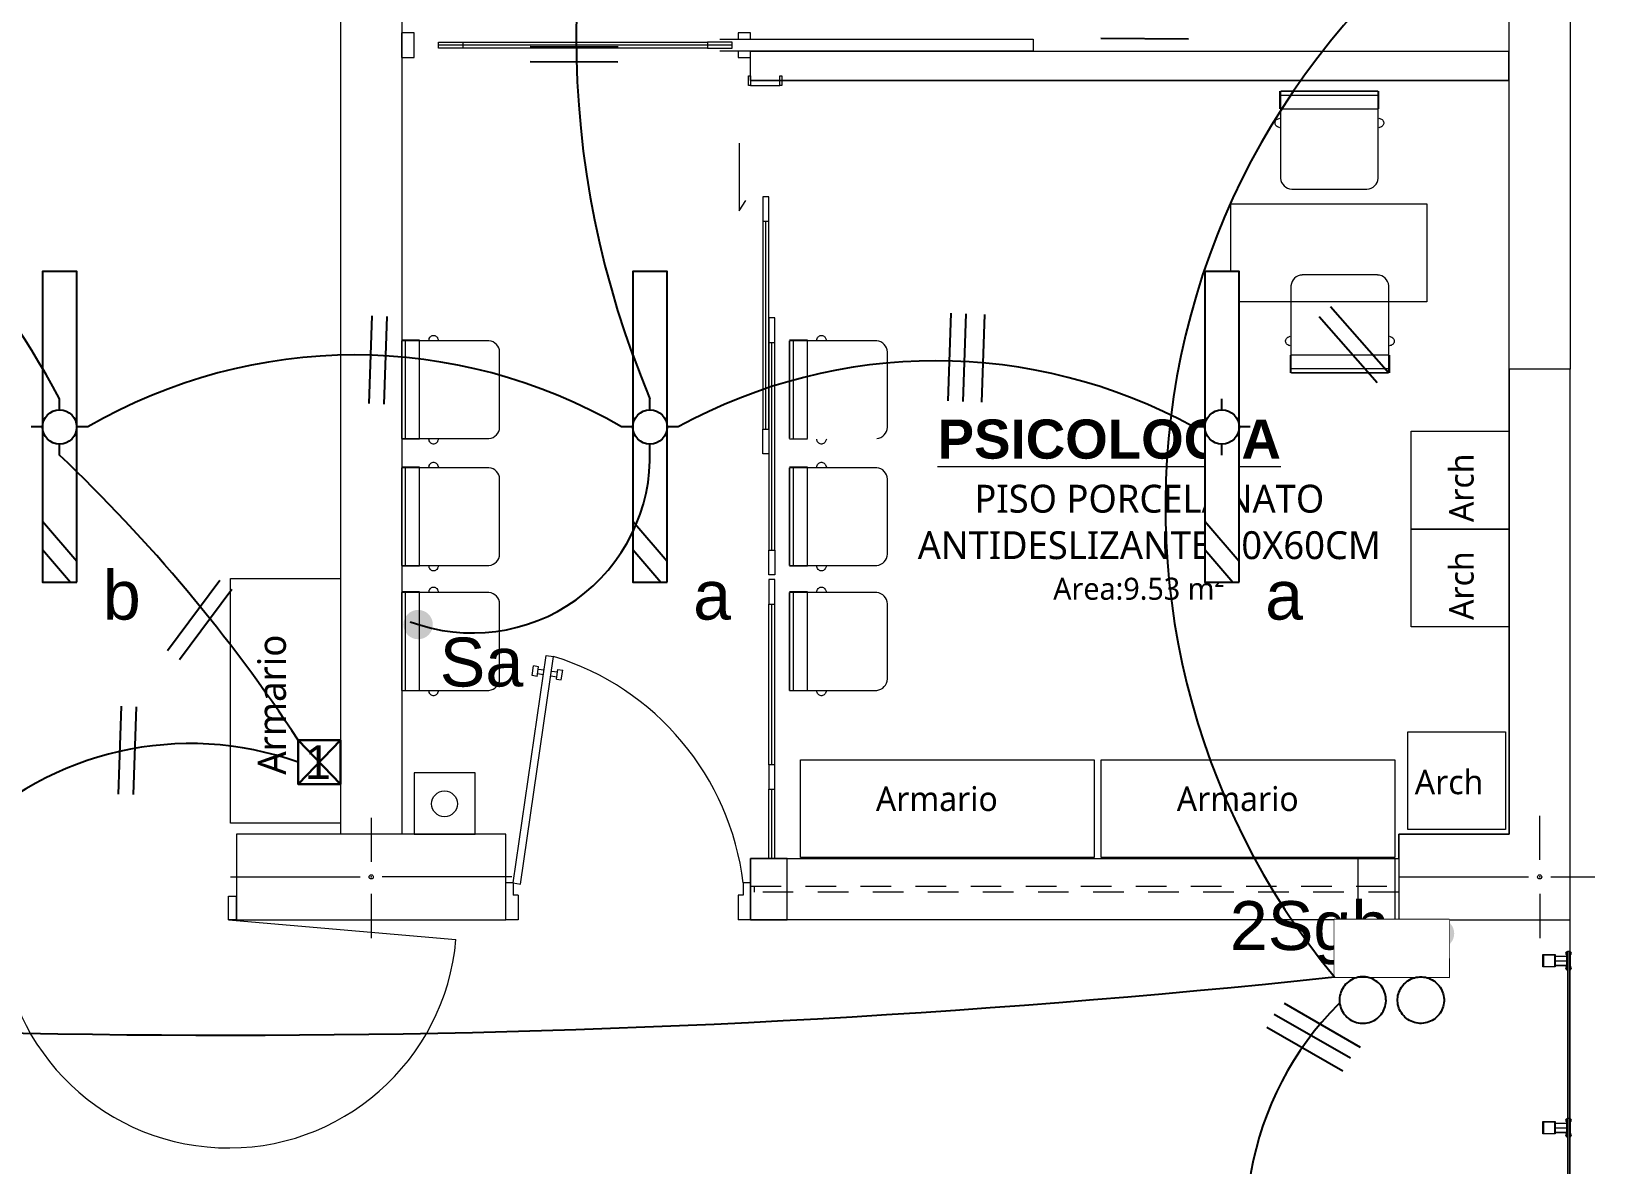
# Model space of a CAD drawing. Header units: metres. Extents: x -17 to 101, y 0 to 79.
# Drawn here: x 28.51 to 34.89, y 44.72 to 49.35 of the extents above; entities that cross this region are included whole.
import ezdxf

# ---------------------------------------------------------------- set-up
doc = ezdxf.new("R2010")
doc.units = ezdxf.units.M
doc.set_wipeout_variables(frame=1)
doc.linetypes.add('CONTINUA', pattern=[0])
doc.linetypes.add('DASHED2', pattern=[0.375, 0.25, -0.125])
for name, color, linetype, lineweight in [('ALUMBRADO', 1, 'Continuous', 30), ('Cotas varias El', 253, 'Continuous', 13), ('Emergencia', 20, 'Continuous', 25)]:
    doc.layers.add(name, color=color, linetype=linetype, lineweight=lineweight)
doc.styles.add('Generales', font='trebuc.ttf', dxfattribs={"height": 0.1})
doc.styles.add('Santa Rosa 1 50', font='trebuc.ttf')
doc.styles.get("Standard").update_dxf_attribs({"font": 'arial.ttf'})

# ---------------------------------------------------------------- blocks, each defined once
blk = doc.blocks.new('caja de paso tipo 1')
at = {"layer": 'ALUMBRADO', "color": 3}
blk.add_lwpolyline([(-0.145, 0.152), (0.145, 0.152), (0.145, -0.152), (-0.145, -0.152)], close=True, dxfattribs=at)
for points in [[(-0.145, -0.152), (0.145, 0.152)], [(-0.145, 0.152), (0.145, -0.152)]]:
    blk.add_lwpolyline(points, dxfattribs=at)
at = {"layer": 'ALUMBRADO', "color": 6}
blk.add_text('1', height=0.231, dxfattribs=at).set_placement((-0.099, -0.115))
blk = doc.blocks.new('ADOSADO')
at = {"color": 1, "lineweight": 25}
blk.add_wipeout([(-0.63, 0.015), (0.64, 0.015), (0.64, 0.155), (-0.63, 0.155)], dxfattribs=at).dxf.layer = 'ALUMBRADO'
at = {"layer": 'ALUMBRADO', "lineweight": 25}
for points in [[(0.005, 0.1548), (0.005, 0.2007)], [(-0.4959, 0.155), (-0.63, 0.0409)], [(-0.3794, 0.155), (-0.5438, 0.015)], [(-0.1107, 0.085), (-0.0648, 0.085)], [(0.0748, 0.085), (0.1207, 0.085)], [(0.005, -0.0307), (0.005, 0.0152)]]:
    blk.add_lwpolyline(points, dxfattribs=at)
at = {"layer": 'ALUMBRADO', "color": 1, "lineweight": 25}
blk.add_lwpolyline([(-0.63, 0.015), (0.64, 0.015), (0.64, 0.155), (-0.63, 0.155)], close=True, dxfattribs=at)
at = {"layer": 'ALUMBRADO', "lineweight": 25}
blk.add_circle((0.005, 0.085), 0.0698, dxfattribs=at)
blk = doc.blocks.new('Emergencia')
at = {"color": 1, "lineweight": 5}
blk.add_wipeout([(-0.0768, -0.4392), (-0.07, -0.435), (-0.0636, -0.4304), (-0.0575, -0.4252), (-0.0519, -0.4195), (-0.0467, -0.4135), (-0.0421, -0.407), (-0.0379, -0.4002), (-0.0343, -0.3931), (-0.0313, -0.3858), (-0.0288, -0.3782), (-0.027, -0.3704), (-0.0257, -0.3626), (-0.0251, -0.3546), (-0.0252, -0.3467), (-0.0258, -0.3387), (-0.027, -0.3309), (-0.0289, -0.3231), (-0.0314, -0.3156), (-0.0345, -0.3082), (-0.0381, -0.3011), (-0.0423, -0.2943), (-0.0469, -0.2879), (-0.0521, -0.2819), (-0.0578, -0.2762), (-0.0638, -0.2711), (-0.0703, -0.2664), (-0.0771, -0.2623), (-0.0842, -0.2587), (-0.0915, -0.2556), (-0.0991, -0.2532), (-0.1069, -0.2513), (-0.1147, -0.2501), (-0.1227, -0.2495), (-0.1306, -0.2495), (-0.1386, -0.2501), (-0.1464, -0.2514), (-0.1542, -0.2533), (-0.1617, -0.2557), (-0.1691, -0.2588), (-0.1762, -0.2624), (-0.183, -0.2666), (-0.1894, -0.2713), (-0.1954, -0.2765), (-0.2011, -0.2821), (-0.2062, -0.2882), (-0.2109, -0.2946), (-0.215, -0.3014), (-0.2186, -0.3085), (-0.2217, -0.3159), (-0.2241, -0.3235), (-0.226, -0.3312), (-0.2272, -0.3391), (-0.2278, -0.347), (-0.2278, -0.355), (-0.2272, -0.3629), (-0.2259, -0.3708), (-0.224, -0.3785), (-0.2215, -0.3861), (-0.2185, -0.3934), (-0.2149, -0.4005), (-0.2107, -0.4073), (-0.206, -0.4137), (-0.2008, -0.4198), (-0.1952, -0.4254), (-0.1891, -0.4306), (-0.1827, -0.4352), (-0.1759, -0.4394), (-0.1688, -0.443), (-0.1614, -0.446), (-0.1538, -0.4485), (-0.1461, -0.4503), (-0.1382, -0.4515), (-0.1303, -0.4522), (-0.1223, -0.4521), (-0.1144, -0.4515), (-0.1065, -0.4502), (-0.0988, -0.4484), (-0.0912, -0.4459), (-0.0839, -0.4428)], dxfattribs=at).dxf.layer = 'Emergencia'
at = {"layer": 'Emergencia', "color": 240, "true_color": 0xed1f24}
blk.add_lwpolyline([(-0.25, -0.25), (0.25, -0.25), (0.25, 0), (-0.25, 0)], close=True, dxfattribs=at)
at = {"color": 240, "lineweight": 5, "true_color": 0xed1f24}
blk.add_wipeout([(-0.25, -0.25), (0.25, -0.25), (0.25, 0), (-0.25, 0)], dxfattribs=at).dxf.layer = 'Emergencia'
at = {"layer": 'Emergencia', "color": 1}
blk.add_lwpolyline([(-0.0768, -0.4392), (-0.07, -0.435), (-0.0636, -0.4304), (-0.0575, -0.4252), (-0.0519, -0.4195), (-0.0467, -0.4135), (-0.0421, -0.407), (-0.0379, -0.4002), (-0.0343, -0.3931), (-0.0313, -0.3858), (-0.0288, -0.3782), (-0.027, -0.3704), (-0.0257, -0.3626), (-0.0251, -0.3546), (-0.0252, -0.3467), (-0.0258, -0.3387), (-0.027, -0.3309), (-0.0289, -0.3231), (-0.0314, -0.3156), (-0.0345, -0.3082), (-0.0381, -0.3011), (-0.0423, -0.2943), (-0.0469, -0.2879), (-0.0521, -0.2819), (-0.0578, -0.2762), (-0.0638, -0.2711), (-0.0703, -0.2664), (-0.0771, -0.2623), (-0.0842, -0.2587), (-0.0915, -0.2556), (-0.0991, -0.2532), (-0.1069, -0.2513), (-0.1147, -0.2501), (-0.1227, -0.2495), (-0.1306, -0.2495), (-0.1386, -0.2501), (-0.1464, -0.2514), (-0.1542, -0.2533), (-0.1617, -0.2557), (-0.1691, -0.2588), (-0.1762, -0.2624), (-0.183, -0.2666), (-0.1894, -0.2713), (-0.1954, -0.2765), (-0.2011, -0.2821), (-0.2062, -0.2882), (-0.2109, -0.2946), (-0.215, -0.3014), (-0.2186, -0.3085), (-0.2217, -0.3159), (-0.2241, -0.3235), (-0.226, -0.3312), (-0.2272, -0.3391), (-0.2278, -0.347), (-0.2278, -0.355), (-0.2272, -0.3629), (-0.2259, -0.3708), (-0.224, -0.3785), (-0.2215, -0.3861), (-0.2185, -0.3934), (-0.2149, -0.4005), (-0.2107, -0.4073), (-0.206, -0.4137), (-0.2008, -0.4198), (-0.1952, -0.4254), (-0.1891, -0.4306), (-0.1827, -0.4352), (-0.1759, -0.4394), (-0.1688, -0.443), (-0.1614, -0.446), (-0.1538, -0.4485), (-0.1461, -0.4503), (-0.1382, -0.4515), (-0.1303, -0.4522), (-0.1223, -0.4521), (-0.1144, -0.4515), (-0.1065, -0.4502), (-0.0988, -0.4484), (-0.0912, -0.4459), (-0.0839, -0.4428)], close=True, dxfattribs=at)
at = {"color": 1, "lineweight": 5}
blk.add_wipeout([(0.0768, -0.4392), (0.07, -0.435), (0.0636, -0.4304), (0.0575, -0.4252), (0.0519, -0.4195), (0.0467, -0.4135), (0.0421, -0.407), (0.0379, -0.4002), (0.0343, -0.3931), (0.0313, -0.3858), (0.0288, -0.3782), (0.027, -0.3704), (0.0257, -0.3626), (0.0251, -0.3546), (0.0252, -0.3467), (0.0258, -0.3387), (0.027, -0.3309), (0.0289, -0.3231), (0.0314, -0.3156), (0.0345, -0.3082), (0.0381, -0.3011), (0.0423, -0.2943), (0.0469, -0.2879), (0.0521, -0.2819), (0.0578, -0.2762), (0.0638, -0.2711), (0.0703, -0.2664), (0.0771, -0.2623), (0.0842, -0.2587), (0.0915, -0.2556), (0.0991, -0.2532), (0.1069, -0.2513), (0.1147, -0.2501), (0.1227, -0.2495), (0.1306, -0.2495), (0.1386, -0.2501), (0.1464, -0.2514), (0.1542, -0.2533), (0.1617, -0.2557), (0.1691, -0.2588), (0.1762, -0.2624), (0.183, -0.2666), (0.1894, -0.2713), (0.1954, -0.2765), (0.2011, -0.2821), (0.2062, -0.2882), (0.2109, -0.2946), (0.215, -0.3014), (0.2186, -0.3085), (0.2217, -0.3159), (0.2241, -0.3235), (0.226, -0.3312), (0.2272, -0.3391), (0.2278, -0.347), (0.2278, -0.355), (0.2272, -0.3629), (0.2259, -0.3708), (0.224, -0.3785), (0.2215, -0.3861), (0.2185, -0.3934), (0.2149, -0.4005), (0.2107, -0.4073), (0.206, -0.4137), (0.2008, -0.4198), (0.1952, -0.4254), (0.1891, -0.4306), (0.1827, -0.4352), (0.1759, -0.4394), (0.1688, -0.443), (0.1614, -0.446), (0.1538, -0.4485), (0.1461, -0.4503), (0.1382, -0.4515), (0.1303, -0.4522), (0.1223, -0.4521), (0.1144, -0.4515), (0.1065, -0.4502), (0.0988, -0.4484), (0.0912, -0.4459), (0.0839, -0.4428)], dxfattribs=at).dxf.layer = 'Emergencia'
at = {"layer": 'Emergencia', "color": 1}
blk.add_lwpolyline([(0.0768, -0.4392), (0.07, -0.435), (0.0636, -0.4304), (0.0575, -0.4252), (0.0519, -0.4195), (0.0467, -0.4135), (0.0421, -0.407), (0.0379, -0.4002), (0.0343, -0.3931), (0.0313, -0.3858), (0.0288, -0.3782), (0.027, -0.3704), (0.0257, -0.3626), (0.0251, -0.3546), (0.0252, -0.3467), (0.0258, -0.3387), (0.027, -0.3309), (0.0289, -0.3231), (0.0314, -0.3156), (0.0345, -0.3082), (0.0381, -0.3011), (0.0423, -0.2943), (0.0469, -0.2879), (0.0521, -0.2819), (0.0578, -0.2762), (0.0638, -0.2711), (0.0703, -0.2664), (0.0771, -0.2623), (0.0842, -0.2587), (0.0915, -0.2556), (0.0991, -0.2532), (0.1069, -0.2513), (0.1147, -0.2501), (0.1227, -0.2495), (0.1306, -0.2495), (0.1386, -0.2501), (0.1464, -0.2514), (0.1542, -0.2533), (0.1617, -0.2557), (0.1691, -0.2588), (0.1762, -0.2624), (0.183, -0.2666), (0.1894, -0.2713), (0.1954, -0.2765), (0.2011, -0.2821), (0.2062, -0.2882), (0.2109, -0.2946), (0.215, -0.3014), (0.2186, -0.3085), (0.2217, -0.3159), (0.2241, -0.3235), (0.226, -0.3312), (0.2272, -0.3391), (0.2278, -0.347), (0.2278, -0.355), (0.2272, -0.3629), (0.2259, -0.3708), (0.224, -0.3785), (0.2215, -0.3861), (0.2185, -0.3934), (0.2149, -0.4005), (0.2107, -0.4073), (0.206, -0.4137), (0.2008, -0.4198), (0.1952, -0.4254), (0.1891, -0.4306), (0.1827, -0.4352), (0.1759, -0.4394), (0.1688, -0.443), (0.1614, -0.446), (0.1538, -0.4485), (0.1461, -0.4503), (0.1382, -0.4515), (0.1303, -0.4522), (0.1223, -0.4521), (0.1144, -0.4515), (0.1065, -0.4502), (0.0988, -0.4484), (0.0912, -0.4459), (0.0839, -0.4428)], close=True, dxfattribs=at)

msp = doc.modelspace()

# ---------------------------------------------------------------- hatches: boundary and pattern name
at = {"layer": 'ALUMBRADO', "lineweight": 25}
h = msp.add_hatch(color=102, dxfattribs=at)
h.dxf.hatch_style = 1
h.paths.add_polyline_path([(30.0268, 46.9245, -1), (30.1468, 46.9245, -1)])
h = msp.add_hatch(color=102, dxfattribs=at)
h.dxf.hatch_style = 1
h.paths.add_polyline_path([(34.2007, 45.6616, -1), (34.3207, 45.6616, -1)])

# ---------------------------------------------------------------- linework, layer by layer
at = {"layer": 'ALUMBRADO', "color": 114, "lineweight": 25}
for points in [[(30.5449, 49.2881), (30.9038, 49.2864)], [(32.8763, 49.3212), (33.2352, 49.3195)], [(30.5444, 49.2266), (30.9033, 49.225)], [(29.887, 47.8276), (29.8994, 48.1863)], [(29.9484, 47.8253), (29.9608, 48.184)], [(32.2531, 47.839), (32.2655, 48.1977)], [(32.3145, 47.8367), (32.3269, 48.1954)], [(32.3907, 47.8332), (32.4031, 48.1919)], [(34.0056, 47.9133), (33.769, 48.1832)], [(34.0519, 47.9537), (33.8152, 48.2235)], [(29.0621, 46.8182), (29.2767, 47.1059)], [(29.1112, 46.7814), (29.3258, 47.069)], [(28.8617, 46.2318), (28.8741, 46.5905)], [(28.9231, 46.2295), (28.9355, 46.5882)], [(33.9381, 45.196), (33.6272, 45.3754)], [(33.8962, 45.1515), (33.5853, 45.3308)], [(33.8654, 45.0984), (33.5545, 45.2777)]]:
    msp.add_lwpolyline(points, dxfattribs=at)
at = {"layer": 'ALUMBRADO', "lineweight": 25}
for centre, radius, start, end in [((29.1561, 45.1232), 1.3148, 70.41858, 135.04401), ((34.7557, 44.464), 1.2846, 112.71703, 183.61206)]:
    msp.add_arc(centre, radius, start, end, dxfattribs=at)
at = {"layer": 'Cotas varias El', "ltscale": 0.05}
for p, q in [((29.7699, 52.4681), (29.7699, 46.0681)), ((30.0199, 52.4681), (30.0199, 46.0681))]:
    msp.add_line(p, q, dxfattribs=at)
at = {"layer": 'Cotas varias El', "linetype": 'Continuous'}
for p, q in [((30.0199, 49.2431), (30.0199, 49.3431)), ((30.0699, 49.3431), (30.0199, 49.3431)), ((30.0199, 49.3431), (30.0199, 49.2431)), ((30.0199, 49.2431), (30.0199, 49.3431)), ((30.0699, 49.2431), (30.0699, 49.3431)), ((31.4449, 49.3431), (31.3949, 49.3431)), ((31.3949, 49.3431), (31.3949, 49.3181)), ((31.4449, 49.3181), (31.4449, 49.3431)), ((31.4449, 49.3181), (31.4449, 49.3431)), ((31.4449, 49.3181), (31.4449, 49.3431)), ((31.3699, 49.2931), (30.1699, 49.2931)), ((30.2699, 49.3056), (31.2699, 49.3056)), ((31.2699, 49.2806), (30.2699, 49.2806)), ((31.1949, 49.2931), (30.5449, 49.2931)), ((31.3199, 49.3181), (32.5999, 49.3181)), ((32.5999, 49.2681), (31.3199, 49.2681)), ((31.3949, 49.3181), (31.4449, 49.3181)), ((31.4449, 49.2681), (31.3949, 49.2681)), ((31.3949, 49.2681), (31.3949, 49.2431)), ((31.4449, 49.2431), (31.4449, 49.2681)), ((31.4449, 49.2431), (31.4449, 49.2681)), ((31.4449, 49.2431), (31.4449, 49.2681)), ((32.5999, 49.3181), (32.5999, 49.2681)), ((30.0199, 49.2431), (30.0699, 49.2431)), ((31.3949, 49.2431), (31.4449, 49.2431)), ((31.5649, 49.1481), (31.4449, 49.1481)), ((33.6079, 49.0892), (33.6079, 49.105)), ((33.6079, 49.0327), (33.6079, 49.0892)), ((33.6105, 49.105), (33.6105, 48.7489)), ((33.6105, 49.105), (34.0105, 49.105)), ((33.6105, 49.0892), (34.0105, 49.0892)), ((34.0079, 49.105), (33.6132, 49.105)), ((34.0105, 48.7489), (34.0105, 49.105)), ((34.0132, 49.0892), (34.0132, 49.105)), ((34.0132, 49.0327), (34.0132, 49.0892)), ((33.6105, 49.0327), (34.0105, 49.0327)), ((33.5884, 48.9769), (33.5891, 48.9802)), ((33.5884, 48.9736), (33.5884, 48.9769)), ((33.5891, 48.9703), (33.5884, 48.9736)), ((33.5891, 48.9802), (33.5905, 48.9833)), ((33.5905, 48.9672), (33.5891, 48.9703)), ((33.5905, 48.9833), (33.5924, 48.9862)), ((33.5924, 48.9643), (33.5905, 48.9672)), ((33.5924, 48.9862), (33.5949, 48.9887)), ((33.5949, 48.9617), (33.5924, 48.9643)), ((33.5949, 48.9887), (33.5979, 48.9909)), ((33.5979, 48.9596), (33.5949, 48.9617)), ((33.5979, 48.9909), (33.6012, 48.9925)), ((33.5996, 48.9588), (33.5979, 48.9596)), ((33.6079, 48.9546), (33.5996, 48.9588)), ((33.6012, 48.9925), (33.6049, 48.9937)), ((33.6049, 48.9937), (33.6079, 48.9941)), ((34.0132, 48.9941), (34.0162, 48.9937)), ((34.0215, 48.9588), (34.0132, 48.9546)), ((34.0162, 48.9937), (34.0199, 48.9925)), ((34.0199, 48.9925), (34.0232, 48.9909)), ((34.0232, 48.9596), (34.0215, 48.9588)), ((34.0232, 48.9909), (34.0262, 48.9887)), ((34.0262, 48.9617), (34.0232, 48.9596)), ((34.0262, 48.9887), (34.0287, 48.9862)), ((34.0287, 48.9643), (34.0262, 48.9617)), ((34.0287, 48.9862), (34.0306, 48.9833)), ((34.0306, 48.9672), (34.0287, 48.9643)), ((34.0306, 48.9833), (34.032, 48.9802)), ((34.032, 48.9703), (34.0306, 48.9672)), ((34.032, 48.9802), (34.0327, 48.9769)), ((34.0327, 48.9736), (34.032, 48.9703)), ((34.0327, 48.9769), (34.0327, 48.9736)), ((31.3983, 48.8928), (31.3983, 48.616)), ((33.657, 48.705), (33.9641, 48.705)), ((31.3983, 48.616), (31.4262, 48.6584)), ((31.4949, 48.5731), (31.4949, 47.7231)), ((31.5074, 47.7231), (31.5074, 48.5731)), ((31.5199, 47.7231), (31.5199, 48.5731)), ((33.6535, 48.3097), (33.6535, 47.9536)), ((34.0071, 48.3536), (33.7, 48.3536)), ((34.0535, 47.9536), (34.0535, 48.3097)), ((30.0357, 48.0873), (30.0199, 48.0873)), ((30.376, 48.0847), (30.0199, 48.0847)), ((30.0199, 47.6847), (30.0199, 48.0847)), ((30.0199, 48.0821), (30.0199, 47.6873)), ((30.0922, 48.0873), (30.0357, 48.0873)), ((30.0357, 47.6847), (30.0357, 48.0847)), ((30.0922, 47.6847), (30.0922, 48.0847)), ((30.1307, 48.0873), (30.1312, 48.0903)), ((30.1312, 48.0903), (30.1323, 48.094)), ((30.1323, 48.094), (30.134, 48.0974)), ((30.134, 48.0974), (30.1361, 48.1003)), ((30.1361, 48.1003), (30.1387, 48.1028)), ((30.1387, 48.1028), (30.1416, 48.1048)), ((30.1416, 48.1048), (30.1447, 48.1061)), ((30.1447, 48.1061), (30.148, 48.1068)), ((30.148, 48.1068), (30.1513, 48.1068)), ((30.1513, 48.1068), (30.1546, 48.1061)), ((30.1546, 48.1061), (30.1577, 48.1048)), ((30.1577, 48.1048), (30.1606, 48.1028)), ((30.1606, 48.1028), (30.1632, 48.1003)), ((30.1632, 48.1003), (30.1653, 48.0974)), ((30.1653, 48.0974), (30.1661, 48.0957)), ((30.1661, 48.0957), (30.1703, 48.0873)), ((31.5199, 48.0781), (31.5199, 47.2281)), ((31.5324, 47.2281), (31.5324, 48.0781)), ((31.5449, 47.2281), (31.5449, 48.0781)), ((31.6208, 48.0873), (31.605, 48.0873)), ((31.9612, 48.0847), (31.605, 48.0847)), ((31.605, 47.6847), (31.605, 48.0847)), ((31.605, 48.0821), (31.605, 47.6873)), ((31.6773, 48.0873), (31.6208, 48.0873)), ((31.6208, 47.6847), (31.6208, 48.0847)), ((31.6773, 47.6847), (31.6773, 48.0847)), ((31.7159, 48.0873), (31.7164, 48.0903)), ((31.7164, 48.0903), (31.7175, 48.094)), ((31.7175, 48.094), (31.7192, 48.0974)), ((31.7192, 48.0974), (31.7213, 48.1003)), ((31.7213, 48.1003), (31.7238, 48.1028)), ((31.7238, 48.1028), (31.7267, 48.1048)), ((31.7267, 48.1048), (31.7299, 48.1061)), ((31.7299, 48.1061), (31.7331, 48.1068)), ((31.7331, 48.1068), (31.7365, 48.1068)), ((31.7365, 48.1068), (31.7397, 48.1061)), ((31.7397, 48.1061), (31.7429, 48.1048)), ((31.7429, 48.1048), (31.7458, 48.1028)), ((31.7458, 48.1028), (31.7483, 48.1003)), ((31.7483, 48.1003), (31.7504, 48.0974)), ((31.7504, 48.0974), (31.7513, 48.0957)), ((31.7513, 48.0957), (31.7554, 48.0873)), ((33.6314, 48.085), (33.6321, 48.0883)), ((33.6314, 48.0817), (33.6314, 48.085)), ((33.6321, 48.0784), (33.6314, 48.0817)), ((33.6321, 48.0883), (33.6334, 48.0914)), ((33.6334, 48.0753), (33.6321, 48.0784)), ((33.6334, 48.0914), (33.6354, 48.0943)), ((33.6354, 48.0724), (33.6334, 48.0753)), ((33.6354, 48.0943), (33.6379, 48.0968)), ((33.6379, 48.0698), (33.6354, 48.0724)), ((33.6379, 48.0968), (33.6409, 48.099)), ((33.6409, 48.0677), (33.6379, 48.0698)), ((33.6409, 48.099), (33.6425, 48.0998)), ((33.6442, 48.066), (33.6409, 48.0677)), ((33.6425, 48.0998), (33.6509, 48.1039)), ((33.6479, 48.0649), (33.6442, 48.066)), ((33.6509, 48.0644), (33.6479, 48.0649)), ((34.0562, 48.1039), (34.0645, 48.0998)), ((34.0592, 48.0649), (34.0562, 48.0644)), ((34.0628, 48.066), (34.0592, 48.0649)), ((34.0662, 48.0677), (34.0628, 48.066)), ((34.0645, 48.0998), (34.0662, 48.099)), ((34.0662, 48.099), (34.0692, 48.0968)), ((34.0692, 48.0698), (34.0662, 48.0677)), ((34.0692, 48.0968), (34.0717, 48.0943)), ((34.0717, 48.0724), (34.0692, 48.0698)), ((34.0717, 48.0943), (34.0736, 48.0914)), ((34.0736, 48.0753), (34.0717, 48.0724)), ((34.0736, 48.0914), (34.075, 48.0883)), ((34.075, 48.0784), (34.0736, 48.0753)), ((34.075, 48.0883), (34.0756, 48.085)), ((34.0756, 48.0817), (34.075, 48.0784)), ((34.0756, 48.085), (34.0756, 48.0817)), ((30.4199, 47.7312), (30.4199, 48.0382)), ((32.005, 47.7312), (32.005, 48.0382)), ((33.6509, 48.0258), (33.6509, 47.9694)), ((34.0535, 48.0258), (33.6535, 48.0258)), ((34.0562, 48.0258), (34.0562, 47.9694)), ((33.6509, 47.9694), (33.6509, 47.9536)), ((34.0535, 47.9694), (33.6535, 47.9694)), ((34.0535, 47.9536), (33.6535, 47.9536)), ((33.6562, 47.9536), (34.0509, 47.9536)), ((34.0562, 47.9694), (34.0562, 47.9536)), ((30.0199, 47.6847), (30.376, 47.6847)), ((30.0357, 47.6821), (30.0199, 47.6821)), ((30.0922, 47.6821), (30.0357, 47.6821)), ((30.1312, 47.679), (30.1307, 47.6821)), ((30.1323, 47.6754), (30.1312, 47.679)), ((30.134, 47.672), (30.1323, 47.6754)), ((30.1361, 47.669), (30.134, 47.672)), ((30.1387, 47.6665), (30.1361, 47.669)), ((30.1416, 47.6646), (30.1387, 47.6665)), ((30.1447, 47.6633), (30.1416, 47.6646)), ((30.148, 47.6626), (30.1447, 47.6633)), ((30.1513, 47.6626), (30.148, 47.6626)), ((30.1546, 47.6633), (30.1513, 47.6626)), ((30.1577, 47.6646), (30.1546, 47.6633)), ((30.1606, 47.6665), (30.1577, 47.6646)), ((30.1632, 47.669), (30.1606, 47.6665)), ((30.1653, 47.672), (30.1632, 47.669)), ((30.1661, 47.6737), (30.1653, 47.672)), ((30.1703, 47.6821), (30.1661, 47.6737)), ((31.6208, 47.6821), (31.605, 47.6821)), ((31.6773, 47.6821), (31.6208, 47.6821)), ((31.7164, 47.679), (31.7159, 47.6821)), ((31.7175, 47.6754), (31.7164, 47.679)), ((31.7192, 47.672), (31.7175, 47.6754)), ((31.7213, 47.669), (31.7192, 47.672)), ((31.7238, 47.6665), (31.7213, 47.669)), ((31.7267, 47.6646), (31.7238, 47.6665)), ((31.7299, 47.6633), (31.7267, 47.6646)), ((31.7331, 47.6626), (31.7299, 47.6633)), ((31.7365, 47.6626), (31.7331, 47.6626)), ((31.7397, 47.6633), (31.7365, 47.6626)), ((31.7429, 47.6646), (31.7397, 47.6633)), ((31.7458, 47.6665), (31.7429, 47.6646)), ((31.7483, 47.669), (31.7458, 47.6665)), ((31.7504, 47.672), (31.7483, 47.669)), ((31.7513, 47.6737), (31.7504, 47.672)), ((31.7554, 47.6821), (31.7513, 47.6737)), ((30.0357, 47.5685), (30.0199, 47.5685)), ((30.376, 47.5659), (30.0199, 47.5659)), ((30.0199, 47.1659), (30.0199, 47.5659)), ((30.0199, 47.5633), (30.0199, 47.1685)), ((30.0922, 47.5685), (30.0357, 47.5685)), ((30.0357, 47.1659), (30.0357, 47.5659)), ((30.0922, 47.1659), (30.0922, 47.5659)), ((30.1307, 47.5685), (30.1312, 47.5715)), ((30.1312, 47.5715), (30.1323, 47.5752)), ((30.1323, 47.5752), (30.134, 47.5786)), ((30.134, 47.5786), (30.1361, 47.5815)), ((30.1361, 47.5815), (30.1387, 47.584)), ((30.1387, 47.584), (30.1416, 47.586)), ((30.1416, 47.586), (30.1447, 47.5873)), ((30.1447, 47.5873), (30.148, 47.588)), ((30.148, 47.588), (30.1513, 47.588)), ((30.1513, 47.588), (30.1546, 47.5873)), ((30.1546, 47.5873), (30.1577, 47.586)), ((30.1577, 47.586), (30.1606, 47.584)), ((30.1606, 47.584), (30.1632, 47.5815)), ((30.1632, 47.5815), (30.1653, 47.5786)), ((30.1653, 47.5786), (30.1661, 47.5769)), ((30.1661, 47.5769), (30.1703, 47.5685)), ((31.6208, 47.5685), (31.605, 47.5685)), ((31.9612, 47.5659), (31.605, 47.5659)), ((31.605, 47.1659), (31.605, 47.5659)), ((31.605, 47.5633), (31.605, 47.1685)), ((31.6773, 47.5685), (31.6208, 47.5685)), ((31.6208, 47.1659), (31.6208, 47.5659)), ((31.6773, 47.1659), (31.6773, 47.5659)), ((31.7159, 47.5685), (31.7164, 47.5715)), ((31.7164, 47.5715), (31.7175, 47.5752)), ((31.7175, 47.5752), (31.7192, 47.5786)), ((31.7192, 47.5786), (31.7213, 47.5815)), ((31.7213, 47.5815), (31.7238, 47.584)), ((31.7238, 47.584), (31.7267, 47.586)), ((31.7267, 47.586), (31.7299, 47.5873)), ((31.7299, 47.5873), (31.7331, 47.588)), ((31.7331, 47.588), (31.7365, 47.588)), ((31.7365, 47.588), (31.7397, 47.5873)), ((31.7397, 47.5873), (31.7429, 47.586)), ((31.7429, 47.586), (31.7458, 47.584)), ((31.7458, 47.584), (31.7483, 47.5815)), ((31.7483, 47.5815), (31.7504, 47.5786)), ((31.7504, 47.5786), (31.7513, 47.5769)), ((31.7513, 47.5769), (31.7554, 47.5685)), ((30.4199, 47.2124), (30.4199, 47.5194)), ((32.005, 47.2124), (32.005, 47.5194)), ((30.0199, 47.1659), (30.376, 47.1659)), ((30.0357, 47.1633), (30.0199, 47.1633)), ((30.0922, 47.1633), (30.0357, 47.1633)), ((30.1312, 47.1602), (30.1307, 47.1633)), ((30.1323, 47.1566), (30.1312, 47.1602)), ((30.134, 47.1532), (30.1323, 47.1566)), ((30.1361, 47.1502), (30.134, 47.1532)), ((30.1653, 47.1532), (30.1632, 47.1502)), ((30.1661, 47.1549), (30.1653, 47.1532)), ((30.1703, 47.1633), (30.1661, 47.1549)), ((31.605, 47.1659), (31.9612, 47.1659)), ((31.6208, 47.1633), (31.605, 47.1633)), ((31.6773, 47.1633), (31.6208, 47.1633)), ((31.7164, 47.1602), (31.7159, 47.1633)), ((31.7175, 47.1566), (31.7164, 47.1602)), ((31.7192, 47.1532), (31.7175, 47.1566)), ((31.7213, 47.1502), (31.7192, 47.1532)), ((31.7504, 47.1532), (31.7483, 47.1502)), ((31.7513, 47.1549), (31.7504, 47.1532)), ((31.7554, 47.1633), (31.7513, 47.1549)), ((30.1387, 47.1477), (30.1361, 47.1502)), ((30.1416, 47.1458), (30.1387, 47.1477)), ((30.1447, 47.1445), (30.1416, 47.1458)), ((30.148, 47.1438), (30.1447, 47.1445)), ((30.1513, 47.1438), (30.148, 47.1438)), ((30.1546, 47.1445), (30.1513, 47.1438)), ((30.1577, 47.1458), (30.1546, 47.1445)), ((30.1606, 47.1477), (30.1577, 47.1458)), ((30.1632, 47.1502), (30.1606, 47.1477)), ((31.7238, 47.1477), (31.7213, 47.1502)), ((31.7267, 47.1458), (31.7238, 47.1477)), ((31.7299, 47.1445), (31.7267, 47.1458)), ((31.7331, 47.1438), (31.7299, 47.1445)), ((31.7365, 47.1438), (31.7331, 47.1438)), ((31.7397, 47.1445), (31.7365, 47.1438)), ((31.7429, 47.1458), (31.7397, 47.1445)), ((31.7458, 47.1477), (31.7429, 47.1458)), ((31.7483, 47.1502), (31.7458, 47.1477)), ((30.0357, 47.0583), (30.0199, 47.0583)), ((30.376, 47.0556), (30.0199, 47.0556)), ((30.0199, 46.6556), (30.0199, 47.0556)), ((30.0199, 47.053), (30.0199, 46.6583)), ((30.0922, 47.0583), (30.0357, 47.0583)), ((30.0357, 46.6556), (30.0357, 47.0556)), ((30.0922, 46.6556), (30.0922, 47.0556)), ((30.1307, 47.0583), (30.1312, 47.0613)), ((30.1312, 47.0613), (30.1323, 47.065)), ((30.1323, 47.065), (30.134, 47.0683)), ((30.134, 47.0683), (30.1361, 47.0713)), ((30.1361, 47.0713), (30.1387, 47.0738)), ((30.1387, 47.0738), (30.1416, 47.0757)), ((30.1416, 47.0757), (30.1447, 47.0771)), ((30.1447, 47.0771), (30.148, 47.0777)), ((30.148, 47.0777), (30.1513, 47.0777)), ((30.1513, 47.0777), (30.1546, 47.0771)), ((30.1546, 47.0771), (30.1577, 47.0757)), ((30.1577, 47.0757), (30.1606, 47.0738)), ((30.1606, 47.0738), (30.1632, 47.0713)), ((30.1632, 47.0713), (30.1653, 47.0683)), ((30.1653, 47.0683), (30.1661, 47.0666)), ((30.1661, 47.0666), (30.1703, 47.0583)), ((31.6208, 47.0583), (31.605, 47.0583)), ((31.9612, 47.0556), (31.605, 47.0556)), ((31.605, 46.6556), (31.605, 47.0556)), ((31.605, 47.053), (31.605, 46.6583)), ((31.6773, 47.0583), (31.6208, 47.0583)), ((31.6208, 46.6556), (31.6208, 47.0556)), ((31.6773, 46.6556), (31.6773, 47.0556)), ((31.7159, 47.0583), (31.7164, 47.0613)), ((31.7164, 47.0613), (31.7175, 47.065)), ((31.7175, 47.065), (31.7192, 47.0683)), ((31.7192, 47.0683), (31.7213, 47.0713)), ((31.7213, 47.0713), (31.7238, 47.0738)), ((31.7238, 47.0738), (31.7267, 47.0757)), ((31.7267, 47.0757), (31.7299, 47.0771)), ((31.7299, 47.0771), (31.7331, 47.0777)), ((31.7331, 47.0777), (31.7365, 47.0777)), ((31.7365, 47.0777), (31.7397, 47.0771)), ((31.7397, 47.0771), (31.7429, 47.0757)), ((31.7429, 47.0757), (31.7458, 47.0738)), ((31.7458, 47.0738), (31.7483, 47.0713)), ((31.7483, 47.0713), (31.7504, 47.0683)), ((31.7504, 47.0683), (31.7513, 47.0666)), ((31.7513, 47.0666), (31.7554, 47.0583)), ((30.4199, 46.7021), (30.4199, 47.0092)), ((31.5199, 46.3515), (31.5199, 47.0081)), ((31.5324, 46.3515), (31.5324, 47.0081)), ((31.5449, 46.3515), (31.5449, 47.0081)), ((32.005, 46.7021), (32.005, 47.0092)), ((30.0199, 46.6556), (30.376, 46.6556)), ((30.0357, 46.653), (30.0199, 46.653)), ((30.0922, 46.653), (30.0357, 46.653)), ((30.1312, 46.65), (30.1307, 46.653)), ((30.1323, 46.6463), (30.1312, 46.65)), ((30.134, 46.643), (30.1323, 46.6463)), ((30.1361, 46.64), (30.134, 46.643)), ((30.1653, 46.643), (30.1632, 46.64)), ((30.1661, 46.6447), (30.1653, 46.643)), ((30.1703, 46.653), (30.1661, 46.6447)), ((31.605, 46.6556), (31.9612, 46.6556)), ((31.6208, 46.653), (31.605, 46.653)), ((31.6773, 46.653), (31.6208, 46.653)), ((31.7164, 46.65), (31.7159, 46.653)), ((31.7175, 46.6463), (31.7164, 46.65)), ((31.7192, 46.643), (31.7175, 46.6463)), ((31.7213, 46.64), (31.7192, 46.643)), ((31.7504, 46.643), (31.7483, 46.64)), ((31.7513, 46.6447), (31.7504, 46.643)), ((31.7554, 46.653), (31.7513, 46.6447)), ((30.1387, 46.6375), (30.1361, 46.64)), ((30.1416, 46.6355), (30.1387, 46.6375)), ((30.1447, 46.6342), (30.1416, 46.6355)), ((30.148, 46.6335), (30.1447, 46.6342)), ((30.1513, 46.6335), (30.148, 46.6335)), ((30.1546, 46.6342), (30.1513, 46.6335)), ((30.1577, 46.6355), (30.1546, 46.6342)), ((30.1606, 46.6375), (30.1577, 46.6355)), ((30.1632, 46.64), (30.1606, 46.6375)), ((31.7238, 46.6375), (31.7213, 46.64)), ((31.7267, 46.6355), (31.7238, 46.6375)), ((31.7299, 46.6342), (31.7267, 46.6355)), ((31.7331, 46.6335), (31.7299, 46.6342)), ((31.7365, 46.6335), (31.7331, 46.6335)), ((31.7397, 46.6342), (31.7365, 46.6335)), ((31.7429, 46.6355), (31.7397, 46.6342)), ((31.7458, 46.6375), (31.7429, 46.6355)), ((31.7483, 46.64), (31.7458, 46.6375)), ((31.5199, 45.9681), (31.5199, 46.2515)), ((31.5324, 45.9681), (31.5324, 46.2515)), ((31.5449, 45.9681), (31.5449, 46.2515)), ((29.8949, 46.1347), (29.8949, 45.9547)), ((34.6699, 45.9631), (34.6699, 46.1431)), ((31.4449, 45.9681), (34.0949, 45.9681)), ((31.4449, 45.7181), (31.4449, 45.9681)), ((31.4449, 45.7181), (31.4449, 45.9681)), ((29.3199, 45.8931), (29.8499, 45.8931)), ((30.4699, 45.8931), (29.9399, 45.8931)), ((34.0949, 45.8931), (34.6249, 45.8931)), ((34.7149, 45.8931), (34.8949, 45.8931)), ((29.8949, 45.8231), (29.8949, 45.6431)), ((34.6699, 45.8231), (34.6699, 45.6431)), ((29.3116, 45.7181), (30.2413, 45.6368)), ((29.3449, 45.7431), (29.3449, 45.7181)), ((30.4449, 45.7181), (30.4449, 45.7431)), ((30.4449, 45.7181), (30.4449, 45.7431)), ((34.0949, 45.7181), (31.4449, 45.7181))]:
    msp.add_line(p, q, dxfattribs=at)
at = {"layer": 'Cotas varias El'}
for p, q in [((30.4749, 45.8681), (30.6105, 46.7983)), ((30.5046, 45.8638), (30.6402, 46.7939)), ((30.6105, 46.7983), (30.6402, 46.7939)), ((30.6105, 46.7983), (30.6402, 46.7939)), ((30.6105, 46.7983), (30.6402, 46.7939)), ((30.553, 46.7157), (30.5587, 46.7553)), ((30.5728, 46.7128), (30.553, 46.7157)), ((30.5785, 46.7524), (30.5587, 46.7553)), ((30.5728, 46.7128), (30.5785, 46.7524)), ((30.5989, 46.7191), (30.5742, 46.7227)), ((30.5771, 46.7425), (30.6018, 46.7389)), ((30.6286, 46.7148), (30.6534, 46.7112)), ((30.6315, 46.7346), (30.6563, 46.7309)), ((30.6519, 46.7013), (30.6577, 46.7408)), ((30.6577, 46.7408), (30.6775, 46.738)), ((30.6717, 46.6984), (30.6775, 46.738)), ((30.6519, 46.7013), (30.6717, 46.6984)), ((30.4749, 45.8681), (30.4449, 45.8681)), ((30.4749, 45.8681), (30.4749, 45.8181)), ((30.4749, 45.8681), (30.5046, 45.8638)), ((30.4949, 45.8181), (30.4749, 45.8181)), ((30.4949, 45.8181), (30.4949, 45.7181)), ((31.4149, 45.8181), (31.3949, 45.8181)), ((31.3949, 45.8181), (31.3949, 45.7181)), ((31.4449, 45.8681), (31.4149, 45.8681)), ((31.4149, 45.8681), (31.4149, 45.8181)), ((30.4949, 45.7181), (30.4449, 45.7181)), ((31.4149, 45.7181), (31.3949, 45.7181)), ((31.4449, 45.7181), (31.3949, 45.7181)), ((34.7336, 45.5314), (34.7336, 45.5695)), ((34.7336, 45.5695), (34.7803, 45.5695)), ((34.7336, 45.5695), (34.7803, 45.5695)), ((34.7336, 45.5314), (34.7336, 45.5695)), ((34.7336, 45.5695), (34.7803, 45.5695)), ((34.7336, 45.5695), (34.7803, 45.5695)), ((34.7803, 45.5695), (34.7803, 45.5314)), ((34.7803, 45.5695), (34.7803, 45.5314)), ((34.7336, 45.5504), (34.7803, 45.5504)), ((34.7336, 45.5504), (34.7803, 45.5504)), ((34.7803, 45.5314), (34.7336, 45.5314)), ((34.7336, 45.5314), (34.7803, 45.5314)), ((34.7803, 45.5314), (34.7336, 45.5314)), ((34.7336, 45.5314), (34.7803, 45.5314)), ((34.7336, 44.8485), (34.7336, 44.8866)), ((34.7336, 44.8866), (34.7803, 44.8866)), ((34.7336, 44.8866), (34.7803, 44.8866)), ((34.7336, 44.8485), (34.7336, 44.8866)), ((34.7336, 44.8866), (34.7803, 44.8866)), ((34.7336, 44.8866), (34.7803, 44.8866)), ((34.7336, 44.8485), (34.7336, 44.8866)), ((34.7336, 44.8866), (34.7803, 44.8866)), ((34.7336, 44.8866), (34.7803, 44.8866)), ((34.7336, 44.8485), (34.7336, 44.8866)), ((34.7336, 44.8866), (34.7803, 44.8866)), ((34.7336, 44.8866), (34.7803, 44.8866)), ((34.7336, 44.8675), (34.7803, 44.8675)), ((34.7336, 44.8675), (34.7803, 44.8675)), ((34.7336, 44.8675), (34.7803, 44.8675)), ((34.7336, 44.8675), (34.7803, 44.8675)), ((34.7803, 44.8866), (34.7803, 44.8485)), ((34.7803, 44.8866), (34.7803, 44.8485)), ((34.7803, 44.8866), (34.7803, 44.8485)), ((34.7803, 44.8866), (34.7803, 44.8485)), ((34.7803, 44.8485), (34.7336, 44.8485)), ((34.7336, 44.8485), (34.7803, 44.8485)), ((34.7803, 44.8485), (34.7336, 44.8485)), ((34.7336, 44.8485), (34.7803, 44.8485)), ((34.7803, 44.8485), (34.7336, 44.8485)), ((34.7336, 44.8485), (34.7803, 44.8485)), ((34.7803, 44.8485), (34.7336, 44.8485)), ((34.7336, 44.8485), (34.7803, 44.8485))]:
    msp.add_line(p, q, dxfattribs=at)
at = {"layer": 'Cotas varias El', "linetype": 'ByBlock'}
for p, q in [((29.3116, 45.7181), (29.3116, 45.814)), ((29.3116, 45.814), (29.3449, 45.814)), ((29.3449, 45.814), (29.3449, 45.7181)), ((29.3449, 45.7181), (29.3449, 45.814)), ((29.3449, 45.7181), (29.3116, 45.7181))]:
    msp.add_line(p, q, dxfattribs=at)
at = {"layer": 'Cotas varias El', "linetype": 'DASHED2', "ltscale": 0.5}
for p, q in [((31.4449, 45.8556), (34.0949, 45.8556)), ((34.0949, 45.8306), (31.4449, 45.8306))]:
    msp.add_line(p, q, dxfattribs=at)
at = {"layer": 'Cotas varias El', "linetype": 'DASHED2'}
msp.add_line((31.4602, 45.8556), (31.4602, 45.8306), dxfattribs=at)
at = {"layer": 'Cotas varias El', "ltscale": 0.05}
msp.add_lwpolyline([(34.7949, 51.2681), (34.7949, 47.9681), (34.5449, 47.9681), (34.5449, 51.2681)], close=True, dxfattribs=at)
at = {"layer": 'Cotas varias El', "linetype": 'Continuous'}
for points in [[(30.1699, 49.3056), (30.2699, 49.3056), (30.2699, 49.2806), (30.1699, 49.2806)], [(31.3699, 49.3056), (31.2699, 49.3056), (31.2699, 49.2806), (31.3699, 49.2806)], [(31.4369, 49.1681), (31.4449, 49.1681), (31.4449, 49.1281), (31.4369, 49.1281)], [(31.5649, 49.1481), (31.4449, 49.1481), (31.4449, 49.1281), (31.5649, 49.1281)], [(31.5649, 49.1681), (31.5729, 49.1681), (31.5729, 49.1281), (31.5649, 49.1281)], [(31.4949, 48.6731), (31.4949, 48.5731), (31.5199, 48.5731), (31.5199, 48.6731)], [(31.5199, 48.1781), (31.5199, 48.0781), (31.5449, 48.0781), (31.5449, 48.1781)], [(34.7949, 45.7181), (34.7949, 47.9681), (34.5449, 47.9681), (34.5449, 46.0681), (34.0949, 46.0681), (34.0949, 45.7181)], [(31.4949, 47.6231), (31.4949, 47.7231), (31.5199, 47.7231), (31.5199, 47.6231)], [(31.5199, 47.1281), (31.5199, 47.2281), (31.5449, 47.2281), (31.5449, 47.1281)], [(31.5199, 47.1081), (31.5199, 47.0081), (31.5449, 47.0081), (31.5449, 47.1081)], [(31.5199, 46.3515), (31.5199, 46.2515), (31.5449, 46.2515), (31.5449, 46.3515)], [(29.3449, 45.7181), (30.4449, 45.7181), (30.4449, 46.0681), (29.3449, 46.0681)]]:
    msp.add_lwpolyline(points, close=True, dxfattribs=at)
at = {"layer": 'Cotas varias El'}
for points in [[(31.4449, 49.2681), (34.5426, 49.2681)], [(31.4449, 49.1481), (34.5426, 49.1481)], [(33.4084, 48.2441), (33.4084, 48.6441), (34.2084, 48.6441), (34.2084, 48.2441), (33.4084, 48.2441)], [(34.0949, 45.9681), (34.0949, 46.0681), (34.5449, 46.0681), (34.5449, 47.9681)], [(34.5449, 47.3146), (34.1449, 47.3146), (34.1449, 47.7146), (34.5449, 47.7146), (34.5449, 47.3146)], [(34.5449, 46.9146), (34.1449, 46.9146), (34.1449, 47.3146), (34.5449, 47.3146), (34.5449, 46.9146)], [(29.3199, 47.1125), (29.7699, 47.1125), (29.7699, 46.1125), (29.3199, 46.1125), (29.3199, 47.1125)], [(29.3199, 47.1125), (29.7699, 47.1125), (29.7699, 46.1125), (29.3199, 46.1125), (29.3199, 47.1125)], [(34.1306, 46.0861), (34.1306, 46.4861), (34.5306, 46.4861), (34.5306, 46.0861), (34.1306, 46.0861)], [(31.6489, 46.3716), (32.8489, 46.3716), (32.8489, 45.9716), (31.6489, 45.9716), (31.6489, 46.3716)], [(32.8784, 46.3716), (34.0784, 46.3716), (34.0784, 45.9716), (32.8784, 45.9716), (32.8784, 46.3716)], [(29.7699, 46.0681), (29.3449, 46.0681), (29.3449, 45.7181)], [(30.4449, 45.7181), (30.4449, 46.0681), (30.0199, 46.0681)], [(5.9949, 45.7181), (5.9949, 42.4181), (34.7949, 42.4181), (34.7949, 45.7181)]]:
    msp.add_lwpolyline(points, dxfattribs=at)
for points in [[(31.4449, 49.2681), (34.5426, 49.2681), (34.5426, 49.1481), (31.4449, 49.1481)], [(30.0699, 46.0682), (30.3199, 46.0682), (30.3199, 46.3182), (30.0699, 46.3182)], [(31.4449, 45.7181), (31.5949, 45.7181), (31.5949, 45.9681), (31.4449, 45.9681)], [(34.078, 45.9681), (34.078, 45.7181), (33.928, 45.7181), (33.928, 45.9681)], [(34.7916, 43.451), (34.7916, 45.5885), (34.7836, 45.5885), (34.7836, 43.451)], [(34.7916, 42.7681), (34.7916, 44.9056), (34.7836, 44.9056), (34.7836, 42.7681)]]:
    msp.add_lwpolyline(points, close=True, dxfattribs=at)
at = {"layer": 'Cotas varias El', "flags": 128}
for points in [[(34.7336, 45.5758), (34.7336, 45.5735), (34.7336, 45.525), (34.7313, 45.525), (34.6851, 45.525), (34.6828, 45.525), (34.6828, 45.5758), (34.6851, 45.5758)], [(34.7313, 45.5735), (34.6851, 45.5735), (34.6851, 45.5273), (34.7313, 45.5273)], [(34.7826, 45.5885), (34.7826, 45.5377), (34.7826, 45.5123), (34.7803, 45.5123), (34.7803, 45.5377), (34.7803, 45.5885)], [(34.7826, 45.5885), (34.7826, 45.5123), (34.7803, 45.5123), (34.7803, 45.5885)], [(34.7949, 45.5885), (34.7949, 45.5123), (34.7926, 45.5123), (34.7926, 45.5885)], [(34.7949, 45.5885), (34.7949, 45.5123), (34.7926, 45.5123), (34.7926, 45.5885)], [(34.7336, 44.8929), (34.7336, 44.8906), (34.7336, 44.8421), (34.7313, 44.8421), (34.6851, 44.8421), (34.6828, 44.8421), (34.6828, 44.8929), (34.6851, 44.8929)], [(34.7336, 44.8929), (34.7336, 44.8906), (34.7336, 44.8421), (34.7313, 44.8421), (34.6851, 44.8421), (34.6828, 44.8421), (34.6828, 44.8929), (34.6851, 44.8929)], [(34.7313, 44.8906), (34.6851, 44.8906), (34.6851, 44.8444), (34.7313, 44.8444)], [(34.7313, 44.8906), (34.6851, 44.8906), (34.6851, 44.8444), (34.7313, 44.8444)], [(34.7826, 44.9056), (34.7826, 44.8548), (34.7826, 44.8294), (34.7803, 44.8294), (34.7803, 44.8548), (34.7803, 44.9056)], [(34.7826, 44.9056), (34.7826, 44.8294), (34.7803, 44.8294), (34.7803, 44.9056)], [(34.7826, 44.9056), (34.7826, 44.8548), (34.7826, 44.8294), (34.7803, 44.8294), (34.7803, 44.8548), (34.7803, 44.9056)], [(34.7826, 44.9056), (34.7826, 44.8294), (34.7803, 44.8294), (34.7803, 44.9056)], [(34.7949, 44.9056), (34.7949, 44.8294), (34.7926, 44.8294), (34.7926, 44.9056)], [(34.7949, 44.9056), (34.7949, 44.8294), (34.7926, 44.8294), (34.7926, 44.9056)], [(34.7949, 44.9056), (34.7949, 44.8294), (34.7926, 44.8294), (34.7926, 44.9056)], [(34.7949, 44.9056), (34.7949, 44.8294), (34.7926, 44.8294), (34.7926, 44.9056)]]:
    msp.add_lwpolyline(points, close=True, dxfattribs=at)
at = {"layer": 'Cotas varias El'}
msp.add_circle((30.1944, 46.1916), 0.0526, dxfattribs=at)
at = {"layer": 'Cotas varias El', "linetype": 'Continuous'}
for centre in [(29.8949, 45.8931), (34.6699, 45.8931)]:
    msp.add_circle(centre, 0.00871, dxfattribs=at)
for centre, start, end in [((33.659, 48.7537), 185.6628, 267.65756), ((33.9621, 48.7537), 272.34244, 354.3372), ((33.702, 48.3049), 92.34244, 174.3372), ((34.0051, 48.3049), 5.6628, 87.65756), ((30.3712, 48.0362), 2.34244, 84.3372), ((31.9564, 48.0362), 2.34244, 84.3372), ((30.3712, 47.7332), 275.6628, 357.65756), ((31.9564, 47.7332), 275.6628, 357.65756), ((30.3712, 47.5174), 2.34244, 84.3372), ((31.9564, 47.5174), 2.34244, 84.3372), ((30.3712, 47.2144), 275.6628, 357.65756), ((31.9564, 47.2144), 275.6628, 357.65756), ((30.3712, 47.0072), 2.34244, 84.3372), ((31.9564, 47.0072), 2.34244, 84.3372), ((30.3712, 46.7041), 275.6628, 357.65756), ((31.9564, 46.7041), 275.6628, 357.65756)]:
    msp.add_arc(centre, 0.0487, start, end, dxfattribs=at)
at = {"layer": 'Cotas varias El', "linetype": 'ByBlock'}
for centre, radius, start, end in [((30.3153, 45.735), 1.1076, 6.89946, 72.94401), ((29.3116, 45.7181), 0.9333, 180, 355)]:
    msp.add_arc(centre, radius, start, end, dxfattribs=at)
at = {"layer": 'Cotas varias El'}
for centre, start, end in [((34.7803, 45.5801), 90, 270), ((34.7949, 45.5801), 270, 90), ((34.7803, 45.5211), 90, 270), ((34.7949, 45.5211), 270, 90), ((34.7803, 44.8972), 90, 270), ((34.7803, 44.8972), 90, 270), ((34.7949, 44.8972), 270, 90), ((34.7949, 44.8972), 270, 90), ((34.7803, 44.8382), 90, 270), ((34.7803, 44.8382), 90, 270), ((34.7949, 44.8382), 270, 90), ((34.7949, 44.8382), 270, 90)]:
    msp.add_arc(centre, 0.00476, start, end, dxfattribs=at)
at = {"layer": 'Cotas varias El', "linetype": 'Continuous'}
for p in [(29.8949, 45.8931), (34.6699, 45.8931)]:
    msp.add_point(p, dxfattribs=at)

# ---------------------------------------------------------------- block references
at = {"layer": 'ALUMBRADO', "lineweight": 25, "rotation": 90}
for p in [(28.7066, 47.7273), (31.1191, 47.7273)]:
    msp.add_blockref('ADOSADO', p, dxfattribs=at)
at = {"layer": 'ALUMBRADO', "lineweight": 25, "xscale": 0.59436, "yscale": 0.59436, "zscale": 0.59436}
msp.add_blockref('caja de paso tipo 1', (29.6827, 46.362), dxfattribs=at)

# ---------------------------------------------------------------- texts
at = {"layer": 'ALUMBRADO', "color": 102, "lineweight": 25}
for s, p in [('b', (28.798, 46.9448, 6632.0928)), ('a', (31.2105, 46.9448, 6632.0928)), ('a', (33.548, 46.9448, 6632.0928))]:
    msp.add_text(s, height=0.2, rotation=0.02151, dxfattribs=at).set_placement(p)
for s, p in [('Sa', (30.175, 46.6713)), ('2Sgh', (33.4034, 45.594))]:
    msp.add_text(s, height=0.2, dxfattribs=at).set_placement(p)
at = {"layer": 'Cotas varias El'}
for s, width, heights, insert, char_height, attachment_point, style in [('\\pi0.88711;{\\fSwis721 Ex BT|b1|i0|c0|p34;\\H0.76555x;\\LPSICOLOGIA\\H1.30625x;\\P\\pi1.0376;\\fTrebuchet MS|b0|i0|c0|p34;\\H0.54545x;\\lPISO PORCELANATO \\P\\pi0.80596;ANTIDESLIZANTE 60X60CM\\H0.78948x;\\P\\pi1.35952;Area:9.53 m²}', 3.443884, [0], (31.3223, 47.7628), 0.209, 1, 'Santa Rosa 1 50'), ('Arch', 0.115, [0.1165], (34.4395, 46.331), 0.1, 3, 'Generales'), ('Armario ', 0.115, [0.1165], (32.4554, 46.2622), 0.1, 3, 'Generales'), ('Armario ', 0.115, [0.1165], (33.685, 46.2622), 0.1, 3, 'Generales')]:
    msp.add_mtext_dynamic_manual_height_columns(s, width=width, gutter_width=1, heights=heights, dxfattribs=dict(at, insert=insert, char_height=char_height, attachment_point=attachment_point, style=style))
at = {"layer": 'Cotas varias El', "rotation": 90, "style": 'Generales'}
for s, width, heights, insert, char_height, attachment_point in [('Arch', 0.115, [0.1165], (34.3, 47.6236), 0.1, 3), ('Arch', 0.115, [0.1165], (34.3, 47.2236), 0.1, 3), ('Armario', 0.645812, [0], (29.4315, 46.3107), 0.115, 1), ('Armario', 0.645812, [0], (29.4315, 46.3107), 0.115, 1)]:
    msp.add_mtext_dynamic_manual_height_columns(s, width=width, gutter_width=1, heights=heights, dxfattribs=dict(at, insert=insert, char_height=char_height, attachment_point=attachment_point))

# ---------------------------------------------------------------- next in the draw order: linework, layer by layer
at = {"layer": 'ALUMBRADO', "lineweight": 25}
for centre, radius, start, end in [((34.5341, 49.3323), 3.8018, 157.01921, 202.98079), ((24.9571, 45.8661), 4.166, 28.40731, 53.32728), ((29.8278, 45.8586), 2.168, 59.79997, 120.20003), ((24.0464, 42.7942), 6.6474, 33.38677, 46.50659), ((30.3094, 47.6152), 0.7251, 249.43027, 1.9231)]:
    msp.add_arc(centre, radius, start, end, dxfattribs=at)

# ---------------------------------------------------------------- next in the draw order: block references
at = {"layer": 'ALUMBRADO', "lineweight": 25, "rotation": 90}
msp.add_blockref('ADOSADO', (33.4566, 47.7273), dxfattribs=at)
at = {"layer": 'Emergencia', "lineweight": 25, "xscale": 0.9375, "yscale": 0.9375, "zscale": 0.9375, "rotation": 359.951892214818}
msp.add_blockref('Emergencia', (34.0658, 45.7182), dxfattribs=at)

# ---------------------------------------------------------------- next in the draw order: linework, layer by layer
at = {"layer": 'ALUMBRADO', "linetype": 'CONTINUA', "lineweight": 25}
for centre, radius, start, end in [((36.1599, 47.4066), 3.0197, 116.87319, 219.54398), ((29.3177, 88.1578), 42.9119, 263.96897, 276.03759)]:
    msp.add_arc(centre, radius, start, end, dxfattribs=at)
at = {"layer": 'ALUMBRADO', "lineweight": 25}
msp.add_arc((32.2028, 45.8175), 2.1853, 61.19222, 118.80778, dxfattribs=at)

doc.saveas('drawing.dxf')
